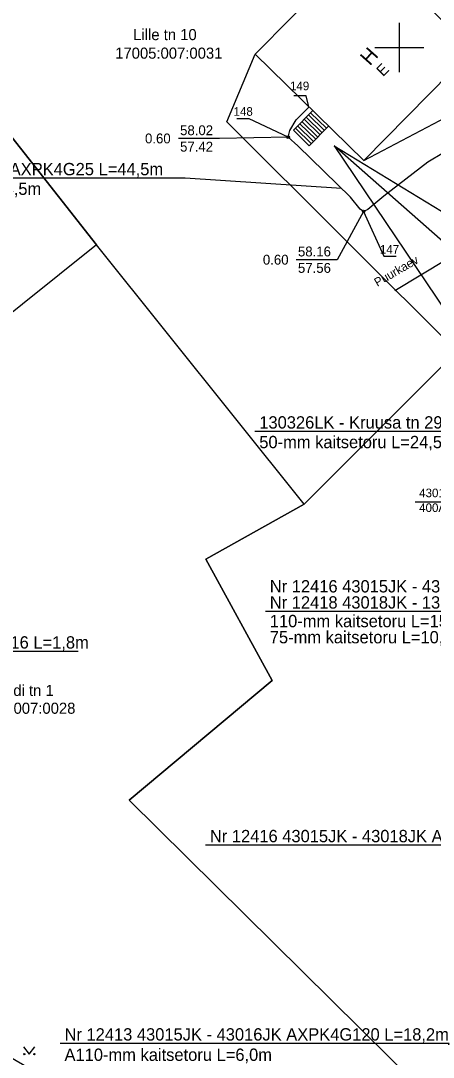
# Model space of a CAD drawing. Extents: x 639606 to 640670, y 6454775 to 6455795.
# Drawn here: x 640469.3 to 640502.8, y 6455368 to 6455452.2 of the extents above; entities that cross this region are included whole.
import ezdxf

# ---------------------------------------------------------------- set-up
doc = ezdxf.new("R2010")
doc.units = 0
for name, color, linetype in [('ABIJOONIS', 7, 'Continuous'), ('HALJASTUS', 7, 'Continuous'), ('HOONE', 7, 'Continuous'), ('HOONEDET', 7, 'Continuous'), ('MOOTMPUNKT', 7, 'Continuous'), ('MOOTPIIR', 7, 'Continuous'), ('MPKAABEL', 7, 'Continuous'), ('PIIR', 7, 'Continuous'), ('POST', 7, 'Continuous'), ('VORK', 7, 'Continuous'), ('VTRASS', 7, 'Continuous')]:
    doc.layers.add(name, color=color, linetype=linetype)

msp = doc.modelspace()

# ---------------------------------------------------------------- linework, layer by layer
at = {"layer": 'ABIJOONIS'}
for points in [[(640492.668, 6455445.175), (640492.449, 6455446.073), (640491.449, 6455446.073)], [(640490.984, 6455442.715), (640487.815, 6455444.205), (640486.815, 6455444.205)], [(640497.104, 6455436.688), (640498.744, 6455433.04), (640499.744, 6455433.04)]]:
    msp.add_lwpolyline(points, dxfattribs=at)
at = {"layer": 'HALJASTUS'}
for p, q in [((640469.504, 6455368.874), (640469.968, 6455368.267)), ((640469.968, 6455368.267), (640470.413, 6455368.874))]:
    msp.add_line(p, q, dxfattribs=at)
for centre in [(640469.567, 6455368.267), (640470.396, 6455368.267)]:
    msp.add_circle(centre, 0.055, dxfattribs=at)
at = {"layer": 'HOONE'}
for points in [[(640505.937, 6455449.77), (640497.118, 6455440.808), (640488.317, 6455449.446), (640497.135, 6455458.408), (640505.937, 6455449.77)], [(640492.975, 6455444.874), (640491.402, 6455443.27), (640492.69, 6455442.006), (640494.263, 6455443.61)]]:
    msp.add_lwpolyline(points, dxfattribs=at)
at = {"layer": 'HOONEDET'}
for p, q in [((640494.091, 6455443.434), (640492.803, 6455444.698)), ((640493.39, 6455442.72), (640492.102, 6455443.984)), ((640493.565, 6455442.898), (640492.277, 6455444.162)), ((640493.74, 6455443.077), (640492.452, 6455444.341)), ((640493.916, 6455443.255), (640492.627, 6455444.519)), ((640492.865, 6455442.185), (640491.577, 6455443.449)), ((640493.04, 6455442.363), (640491.752, 6455443.627)), ((640493.215, 6455442.542), (640491.927, 6455443.806))]:
    msp.add_line(p, q, dxfattribs=at)
at = {"layer": 'MOOTMPUNKT'}
for centre in [(640490.984, 6455442.715), (640497.104, 6455436.688)]:
    msp.add_circle(centre, 0.1, dxfattribs=at)
at = {"layer": 'MOOTPIIR'}
msp.add_lwpolyline([(640499.088, 6455350.334), (640533.638, 6455396.442), (640486.003, 6455443.953), (640488.317, 6455449.446), (640497.118, 6455440.808), (640507.921, 6455446.512), (640529.675, 6455450.433), (640562.862, 6455413.201), (640539.582, 6455388.393), (640540.118, 6455381.623), (640550.025, 6455384.967), (640552.543, 6455383.233), (640551.593, 6455379.518), (640534.422, 6455371.262), (640528.189, 6455376.009), (640512.008, 6455356.031)], dxfattribs=at)
at = {"layer": 'MPKAABEL'}
for p, q in [((640494.707, 6455442), (640522.643, 6455424.972)), ((640494.707, 6455442), (640506.361, 6455424.692)), ((640518.734, 6455420.853), (640494.707, 6455442))]:
    msp.add_line(p, q, dxfattribs=at)
for points in [[(640527.128, 6455448.05), (640526.773, 6455448.358), (640526.158, 6455448.26), (640525.301, 6455447.848), (640521.559, 6455446.963), (640517.992, 6455446.239), (640512.73, 6455445.04), (640508.142, 6455443.848), (640506.14, 6455442.969), (640502.301, 6455440.692), (640498.742, 6455437.93), (640497.454, 6455436.845), (640497.104, 6455436.688), (640496.834, 6455436.88), (640496.033, 6455437.855), (640491.779, 6455441.999), (640490.984, 6455442.715), (640491.124, 6455443.253), (640491.622, 6455444.11), (640492.628, 6455445.134), (640492.668, 6455445.175)], [(640527.128, 6455448.05), (640526.773, 6455448.358), (640526.158, 6455448.26), (640525.301, 6455447.848), (640521.559, 6455446.963), (640517.992, 6455446.239), (640512.73, 6455445.04), (640508.142, 6455443.848), (640506.14, 6455442.969), (640502.301, 6455440.692), (640498.742, 6455437.93), (640497.454, 6455436.845), (640497.104, 6455436.688), (640496.834, 6455436.88), (640496.033, 6455437.855), (640491.779, 6455441.999), (640490.984, 6455442.715), (640491.124, 6455443.253), (640491.622, 6455444.11), (640492.628, 6455445.134), (640492.668, 6455445.175)], [(640490.984, 6455442.715), (640485.406, 6455442.609), (640482.072, 6455442.609)], [(640495.313, 6455438.557), (640482.635, 6455439.38), (640454.645, 6455439.38)], [(640497.104, 6455436.688), (640494.97, 6455432.766), (640491.636, 6455432.766)], [(640522.981, 6455415.734), (640516.269, 6455418.817), (640488.279, 6455418.817)], [(640534.429, 6455391.219), (640520.696, 6455404.203), (640489.139, 6455404.203)], [(640473.952, 6455400.958), (640448.575, 6455400.958), (640438.315, 6455378.498)], [(640523.856, 6455376.63), (640515.834, 6455385.234), (640484.277, 6455385.234)], [(640494.014, 6455334.594), (640504.038, 6455369.134), (640472.481, 6455369.134)]]:
    msp.add_lwpolyline(points, dxfattribs=at)
at = {"layer": 'PIIR'}
for points in [[(640526.58, 6455447.32), (640508.96, 6455429.65), (640506.61, 6455431.95), (640504.27, 6455429.58), (640508.92, 6455425.01), (640506.54, 6455422.65), (640504.25, 6455424.91), (640492.28, 6455412.91), (640475.43, 6455433.96), (640460.28, 6455453.2), (640452.52, 6455463.05), (640502.36, 6455475.97)], [(640475.43, 6455433.96), (640451.51, 6455414.8), (640436.5, 6455433.55), (640460.28, 6455453.2)], [(640529.09, 6455389.48), (640553.15, 6455415.9), (640526.58, 6455447.32), (640508.96, 6455429.65), (640506.61, 6455431.95), (640504.27, 6455429.58), (640508.92, 6455425.01), (640506.54, 6455422.65), (640504.25, 6455424.91), (640492.28, 6455412.91), (640484.3, 6455408.45), (640489.69, 6455398.6), (640478.09, 6455388.88), (640506.2, 6455361.08)], [(640451.51, 6455414.8), (640431.99, 6455399.18), (640446.99, 6455380.45), (640498, 6455350.9), (640506.2, 6455361.08), (640478.09, 6455388.88), (640489.69, 6455398.6), (640484.3, 6455408.45), (640492.28, 6455412.91), (640475.43, 6455433.96)]]:
    msp.add_lwpolyline(points, close=True, dxfattribs=at)
at = {"layer": 'POST'}
msp.add_lwpolyline([(640501.298, 6455413.108), (640519.026, 6455413.108), (640539.224, 6455398.915)], dxfattribs=at)
at = {"layer": 'VORK'}
for p, q in [((640500, 6455452), (640500, 6455448)), ((640498, 6455450), (640502, 6455450))]:
    msp.add_line(p, q, dxfattribs=at)
at = {"layer": 'VTRASS'}
msp.add_lwpolyline([(640535.243, 6455451.705), (640499.631, 6455430.234)], dxfattribs=at)

# ---------------------------------------------------------------- texts
at = {"layer": 'ABIJOONIS'}
for s, p in [(' 149', (640490.869, 6455446.523)), (' 148', (640486.289, 6455444.449)), (' 147', (640498.166, 6455433.255))]:
    msp.add_text(s, height=0.7, dxfattribs=at).set_placement(p)
at = {"layer": 'HOONE'}
for s, height, rotation, p in [('H', 1.2, 48.17362, (640497.607, 6455448.457)), ('E', 0.9, 44.2631, (640498.668, 6455447.587))]:
    msp.add_text(s, height=height, rotation=rotation, dxfattribs=at).set_placement(p)
at = {"layer": 'MPKAABEL'}
for s, height, p in [('0.60', 0.8, (640479.366, 6455442.209)), ('58.02', 0.8, (640482.211, 6455442.875)), ('57.42', 0.8, (640482.211, 6455441.542)), ('130329LK - Lille tn 10 AXPK4G25 L=44,5m', 1, (640455.004, 6455439.62)), ('50-mm kaitsetoru L=44,5m', 1, (640455.004, 6455438.026)), ('58.16', 0.8, (640491.775, 6455433.032)), ('0.60', 0.8, (640488.93, 6455432.366)), ('57.56', 0.8, (640491.775, 6455431.699)), ('130326LK - Kruusa tn 29 AXPK4G25 L=24,5m', 1, (640488.638, 6455419.057)), ('50-mm kaitsetoru L=24,5m', 1, (640488.638, 6455417.463)), ('Nr 12416 43015JK - 43018JK AXPK4G120 L=80,0m', 1, (640489.491, 6455405.75)), ('Nr 12418 43018JK - 130327LK AXPK4G35 L=24,2m', 1, (640489.491, 6455404.443)), ('110-mm kaitsetoru L=15,0m', 1, (640489.491, 6455402.929)), ('75-mm kaitsetoru L=10,2m', 1, (640489.491, 6455401.621)), ('130330LK - Muhv KM3 AXPK4G16 L=1,8m', 1, (640449.047, 6455401.198)), ('Nr 12416 43015JK - 43018JK AXPK4G120 L=80,0m', 1, (640484.63, 6455385.474)), ('Nr 12413 43015JK - 43016JK AXPK4G120 L=18,2m', 1, (640472.834, 6455369.374)), ('A110-mm kaitsetoru L=6,0m', 1, (640472.834, 6455367.723))]:
    msp.add_text(s, height=height, dxfattribs=at).set_placement(p)
at = {"layer": 'PIIR'}
for s, p in [('Lille tn 10', (640478.408, 6455450.59)), ('17005:007:0031 ', (640476.946, 6455449.084)), ('Aiandi tn 1', (640466.273, 6455397.35)), ('17005:007:0028', (640465.019, 6455395.903))]:
    msp.add_text(s, height=0.9, dxfattribs=at).set_placement(p)
at = {"layer": 'POST'}
for s, p in [('43018JK', (640501.61, 6455413.481)), ('400A; Jumax; JXVK; latistus isoleeritud', (640501.61, 6455412.284))]:
    msp.add_text(s, height=0.7, dxfattribs=at).set_placement(p)
at = {"layer": 'VTRASS'}
msp.add_text('Puurkaev', height=0.7, rotation=30.22551, dxfattribs=at).set_placement((640498.219, 6455430.552))

doc.saveas('drawing.dxf')
